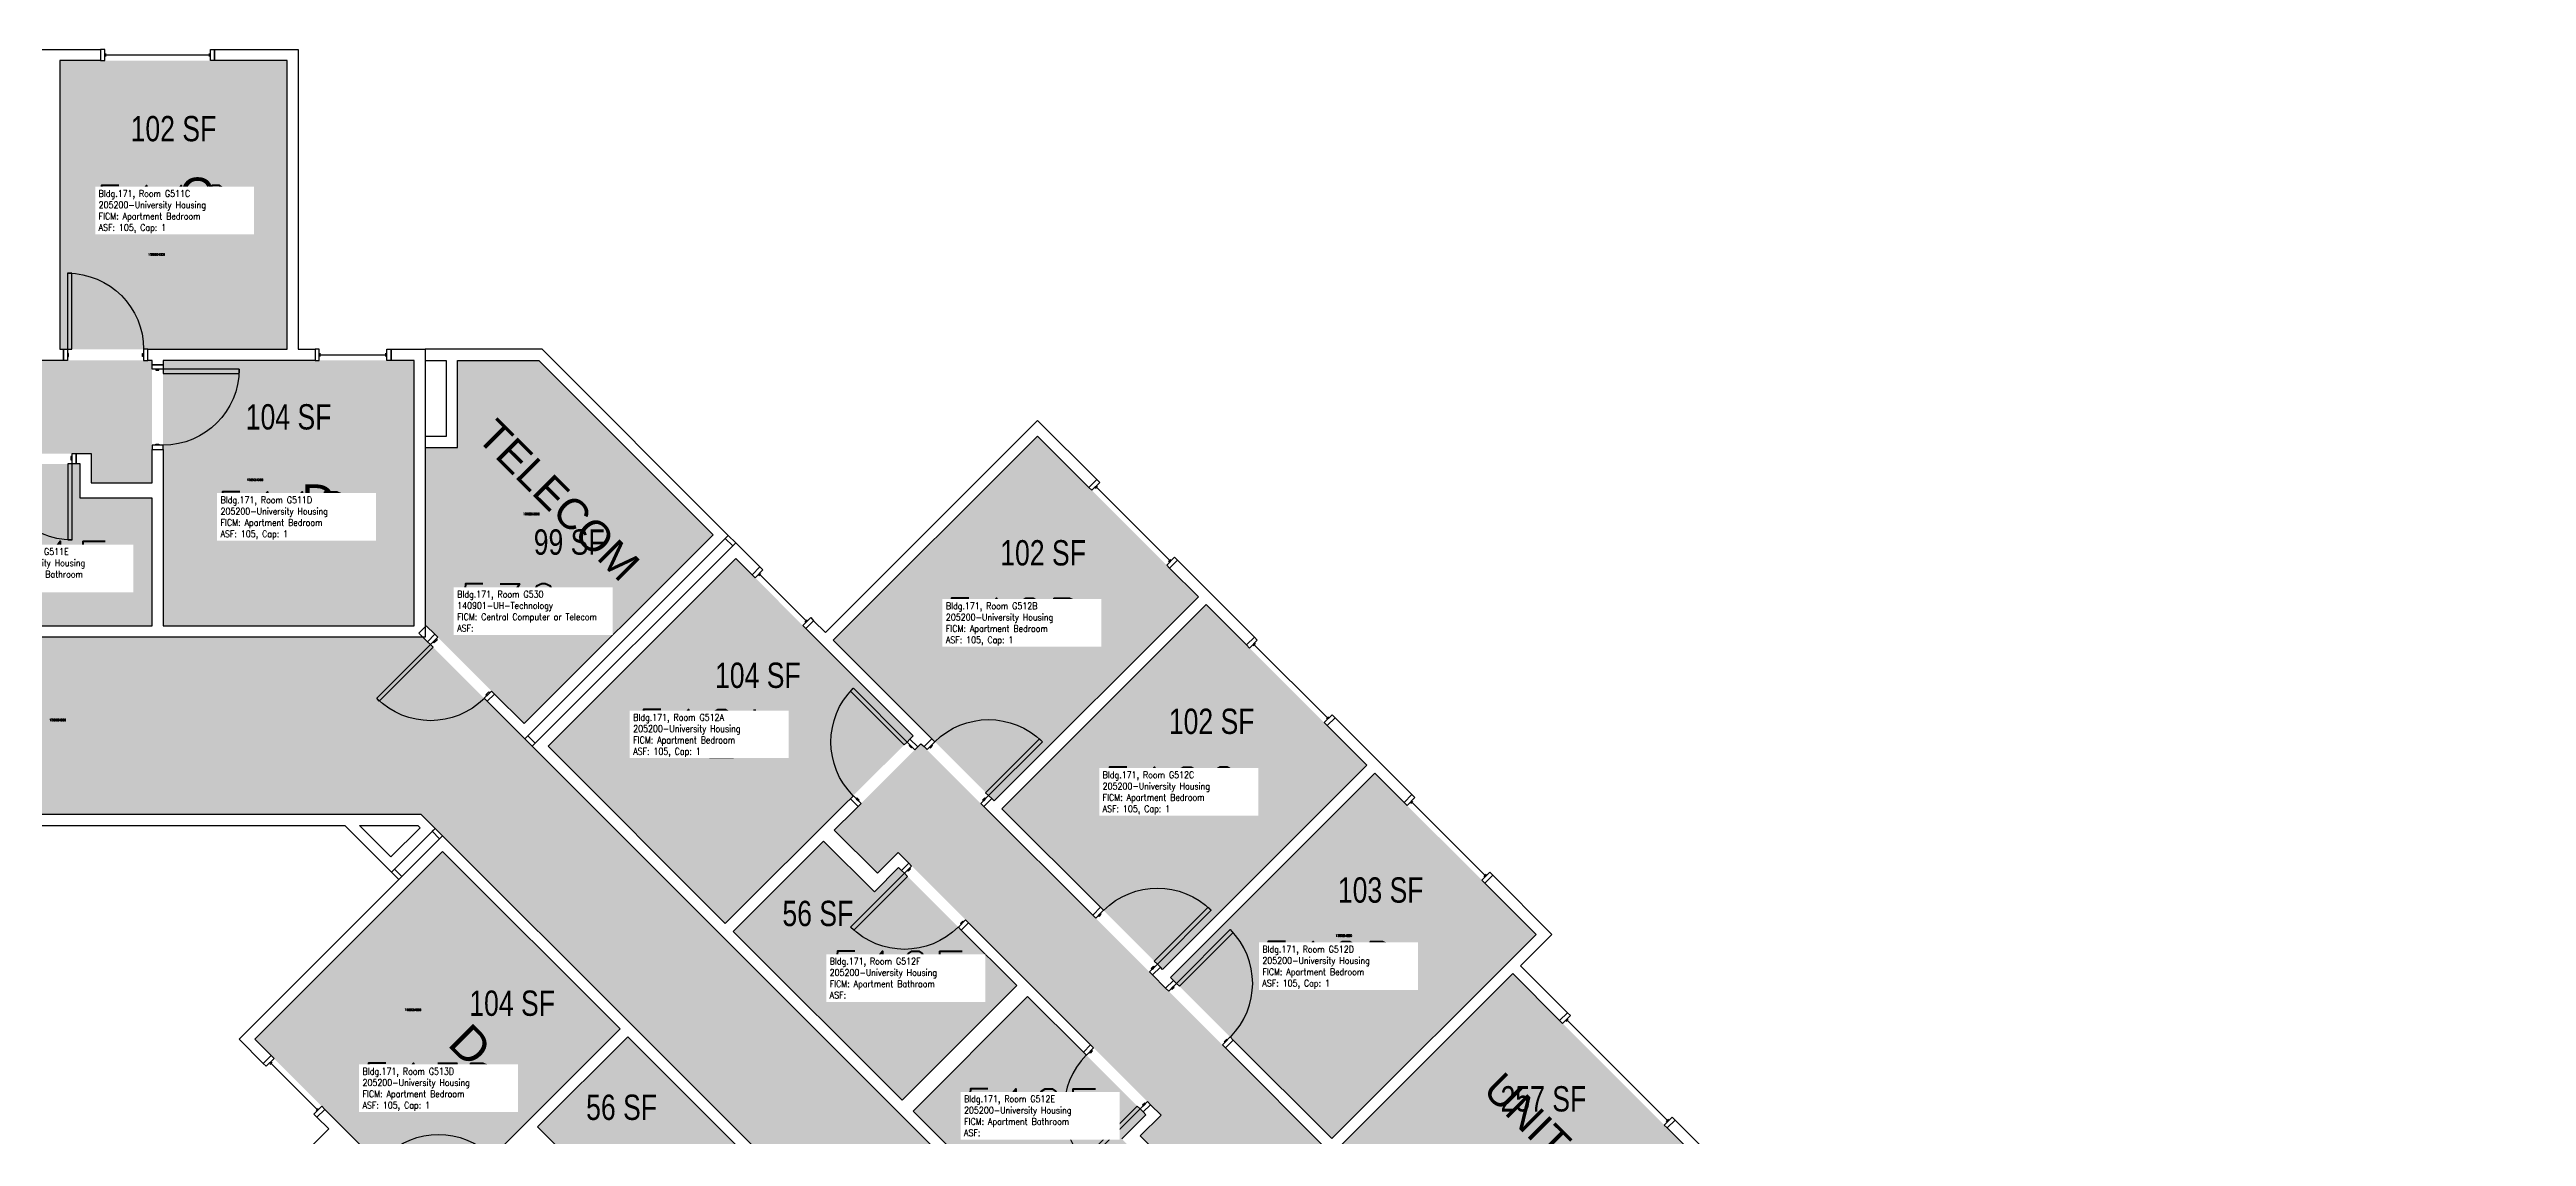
# Model space of a CAD drawing. Header units: inches. Extents: x 1062 to 4030, y -1482 to 1605.
# Drawn here: x 2145 to 3317, y 1091 to 1605 of the extents above; entities that cross this region are included whole.
import ezdxf
from ezdxf.enums import TextEntityAlignment as Align

# ---------------------------------------------------------------- set-up
doc = ezdxf.new("R2010")
doc.units = ezdxf.units.IN
doc.header["$LTSCALE"] = 192
doc.header["$MEASUREMENT"] = 0
for name, color, linetype in [('A-AREA-IDEN', 1, 'Continuous'), ('A-DOOR', 2, 'Continuous'), ('A-GLAZ', 1, 'Continuous'), ('A-IDEN-RNUM', 7, 'Continuous'), ('A-IDEN-SNUM', 4, 'Continuous'), ('A-IDEN-VNUM', 4, 'Continuous'), ('A-ROOM', 1, 'Continuous'), ('A-WALL', 5, 'Continuous'), ('AREA-TEXT', 3, 'Continuous'), ('Rooms-Category-Color', 7, 'Continuous'), ('Rooms-College-Color', 7, 'Continuous'), ('Rooms-Department-Color', 7, 'Continuous'), ('Rooms-Division-Color', 7, 'Continuous'), ('Rooms-Information', 7, 'Continuous')]:
    doc.layers.add(name, color=color, linetype=linetype)
doc.styles.add('AREA', font='arial.ttf', dxfattribs={"width": 0.75, "height": 12})
doc.styles.add('Dimstyle', font='arial.ttf')
doc.styles.add('ROOMSNUMBER', font='txt.shx', dxfattribs={"height": 0.03})
doc.styles.add('ROOMVNUMBER', font='simplex.shx', dxfattribs={"width": 0.85})
doc.styles.get("Standard").update_dxf_attribs({"font": 'arial.ttf'})

msp = doc.modelspace()

# ---------------------------------------------------------------- hatches: boundary and pattern name
h = msp.add_hatch()
h.set_pattern_fill('ANSI31', color=256, angle=-45, style=0)
h.set_pattern_definition([(9e-12, (2791.83476, 1777.64225), (-2e-14, 0.125), [])])
h.paths.add_polyline_path([(2613.3, 1130.3), (2654.8, 1088.8), (2648.3, 1082.3), (2606.8, 1123.8)], flags=9)
at = {"layer": 'Rooms-Category-Color', "true_color": 0x728ef3}
for points in [[(2149.7, 1600.1), (2257.4, 1600.1), (2257.4, 1463.4), (2149.7, 1463.4), (2149.7, 1599.7)], [(1782.9, 1579.1), (1918.4, 1579.1), (1918.4, 1458.1), (2193.4, 1458.1), (2193.4, 1400.1), (2164.6, 1400.1), (2164.6, 1414), (1988.6, 1414), (1988.6, 1400.1), (1959.8, 1400.1), (1959.8, 1414), (1928.1, 1414), (1928.1, 1400.4), (1933.4, 1400.4), (1933.4, 1406.8), (1954.6, 1406.8), (1954.6, 1357.4), (1933.4, 1357.4), (1933.4, 1366.4), (1928.1, 1366.4), (1928.1, 1357.4), (1867, 1357.4), (1867, 1447.9), (1796.9, 1447.9), (1796.9, 1462.5), (1782.9, 1462.5)], [(2317.4, 1332.4), (2317.4, 1458.1), (2198.6, 1458.1), (2198.6, 1332.4)], [(2688.6, 1346.2), (2612.5, 1422.3), (2515.8, 1325.6), (2591.9, 1249.5), (2688.3, 1345.8)], [(2159.3, 1409.1), (2080.2, 1409.1), (2080.2, 1332.4), (2193.4, 1332.4), (2193.4, 1392.9), (2159.4, 1392.9)], [(2380.8, 1275.3), (2469.7, 1364.3), (2553.6, 1280.3), (2464.7, 1191.4)], [(2692.3, 1342.4), (2768.4, 1266.3), (2671.8, 1169.6), (2595.6, 1245.7), (2692, 1342.1)], [(2933.2, 1071.9), (2837.4, 1167.7), (2751.8, 1082.1), (2557.3, 1276.6), (2516.3, 1235.6), (2536.7, 1215.3), (2546.5, 1225.1), (2671, 1100.6), (2661.1, 1090.8), (2681.5, 1070.5), (2691.3, 1080.3), (2713.7, 1057.9), (2704.1, 1048.2), (2700.3, 1051.9), (2704.9, 1056.4), (2689.9, 1071.4), (2655, 1036.5), (2669.9, 1021.5), (2676.3, 1027.9), (2680, 1024.2), (2673.7, 1017.8), (2716.9, 974.6), (2780.9, 1038.6), (2830.5, 989), (2840.8, 999.3), (2850.7, 989.4)], [(2772.1, 1262.6), (2848.5, 1186.3), (2751.8, 1089.6), (2675.4, 1165.9), (2771.8, 1262.3)], [(2330.9, 1225.5), (2242, 1136.6), (2325.9, 1052.6), (2414.9, 1141.5)], [(2546.8, 1217.9), (2602.7, 1161.9), (2548.4, 1107.7), (2468.4, 1187.7), (2511.2, 1230.5), (2535.3, 1206.4)], [(2553.6, 1102.5), (2633.6, 1022.5), (2676.4, 1065.3), (2652.3, 1089.4), (2663.8, 1100.9), (2607.8, 1156.8)], [(2388.4, 1059.5), (2444.3, 1003.6), (2498.6, 1057.8), (2418.6, 1137.8), (2375.8, 1095.1), (2399.8, 1071)]]:
    msp.add_hatch(color=171, dxfattribs=at).paths.add_polyline_path(points)
at = {"layer": 'Rooms-Category-Color', "true_color": 0xe3c5e1}
msp.add_hatch(color=254, dxfattribs=at).paths.add_polyline_path([(2337.9, 1458.1), (2376.4, 1458.1), (2459, 1375.5), (2369.5, 1286.1), (2323.2, 1332.4), (2322.6, 1332.4), (2322.6, 1416.9), (2337.9, 1416.9)])
at = {"layer": 'Rooms-Category-Color', "true_color": 0xadadad}
for points in [[(2373.3, 1275.4), (2369.8, 1278.9), (2351.9, 1296.8), (2321.6, 1327.1), (2031.6, 1327.1), (1782.2, 1327.1), (1782.2, 1323.1), (1778.2, 1323.1), (1778.2, 1324.6), (1738.2, 1324.6), (1738.2, 1319.6), (1732.2, 1319.6), (1732.2, 1243), (1763.7, 1243), (1778.2, 1243.1), (1778.2, 1247.1), (1782.2, 1247.1), (1782.2, 1245.6), (1822.2, 1245.6), (1822.2, 1250.6), (1828.2, 1250.6), (1828.2, 1222.4), (1897.5, 1222.4), (1897.5, 1243.1), (2320.7, 1243.1), (2327.4, 1236.5), (2330.9, 1232.9)], [(2330.9, 1232.9), (2373.3, 1275.4), (2633.6, 1015.1), (2651.2, 1032.8), (2709.5, 974.6), (2691.8, 956.9), (2821.9, 826.8), (2839.6, 844.5), (2897.8, 786.2), (2880.1, 768.6), (3535.9, 112.8), (3553.6, 130.5), (3595.4, 88.6), (3577.7, 71), (3700.5, -51.8), (3658.1, -94.2), (3535.3, 28.5), (3517.6, 10.9), (3475.8, 52.7), (3493.5, 70.3), (2837.7, 726.1), (2820, 708.5), (2761.8, 766.7), (2779.5, 784.4), (2649.3, 914.5), (2631.7, 896.8), (2573.5, 955), (2591.1, 972.7)]]:
    msp.add_hatch(color=253, dxfattribs=at).paths.add_polyline_path(points)
at = {"layer": 'Rooms-College-Color', "true_color": 0xadadad}
for points in [[(2149.7, 1600.1), (2257.4, 1600.1), (2257.4, 1463.4), (2149.7, 1463.4), (2149.7, 1599.7)], [(1782.9, 1579.1), (1918.4, 1579.1), (1918.4, 1458.1), (2193.4, 1458.1), (2193.4, 1400.1), (2164.6, 1400.1), (2164.6, 1414), (1988.6, 1414), (1988.6, 1400.1), (1959.8, 1400.1), (1959.8, 1414), (1928.1, 1414), (1928.1, 1400.4), (1933.4, 1400.4), (1933.4, 1406.8), (1954.6, 1406.8), (1954.6, 1357.4), (1933.4, 1357.4), (1933.4, 1366.4), (1928.1, 1366.4), (1928.1, 1357.4), (1867, 1357.4), (1867, 1447.9), (1796.9, 1447.9), (1796.9, 1462.5), (1782.9, 1462.5)], [(2317.4, 1332.4), (2317.4, 1458.1), (2198.6, 1458.1), (2198.6, 1332.4)], [(2337.9, 1458.1), (2376.4, 1458.1), (2459, 1375.5), (2369.5, 1286.1), (2323.2, 1332.4), (2322.6, 1332.4), (2322.6, 1416.9), (2337.9, 1416.9)], [(2688.6, 1346.2), (2612.5, 1422.3), (2515.8, 1325.6), (2591.9, 1249.5), (2688.3, 1345.8)], [(2159.3, 1409.1), (2080.2, 1409.1), (2080.2, 1332.4), (2193.4, 1332.4), (2193.4, 1392.9), (2159.4, 1392.9)], [(2380.8, 1275.3), (2469.7, 1364.3), (2553.6, 1280.3), (2464.7, 1191.4)], [(2692.3, 1342.4), (2768.4, 1266.3), (2671.8, 1169.6), (2595.6, 1245.7), (2692, 1342.1)], [(2373.3, 1275.4), (2369.8, 1278.9), (2351.9, 1296.8), (2321.6, 1327.1), (2031.6, 1327.1), (1782.2, 1327.1), (1782.2, 1323.1), (1778.2, 1323.1), (1778.2, 1324.6), (1738.2, 1324.6), (1738.2, 1319.6), (1732.2, 1319.6), (1732.2, 1243), (1763.7, 1243), (1778.2, 1243.1), (1778.2, 1247.1), (1782.2, 1247.1), (1782.2, 1245.6), (1822.2, 1245.6), (1822.2, 1250.6), (1828.2, 1250.6), (1828.2, 1222.4), (1897.5, 1222.4), (1897.5, 1243.1), (2320.7, 1243.1), (2327.4, 1236.5), (2330.9, 1232.9)], [(2330.9, 1232.9), (2373.3, 1275.4), (2633.6, 1015.1), (2651.2, 1032.8), (2709.5, 974.6), (2691.8, 956.9), (2821.9, 826.8), (2839.6, 844.5), (2897.8, 786.2), (2880.1, 768.6), (3535.9, 112.8), (3553.6, 130.5), (3595.4, 88.6), (3577.7, 71), (3700.5, -51.8), (3658.1, -94.2), (3535.3, 28.5), (3517.6, 10.9), (3475.8, 52.7), (3493.5, 70.3), (2837.7, 726.1), (2820, 708.5), (2761.8, 766.7), (2779.5, 784.4), (2649.3, 914.5), (2631.7, 896.8), (2573.5, 955), (2591.1, 972.7)], [(2933.2, 1071.9), (2837.4, 1167.7), (2751.8, 1082.1), (2557.3, 1276.6), (2516.3, 1235.6), (2536.7, 1215.3), (2546.5, 1225.1), (2671, 1100.6), (2661.1, 1090.8), (2681.5, 1070.5), (2691.3, 1080.3), (2713.7, 1057.9), (2704.1, 1048.2), (2700.3, 1051.9), (2704.9, 1056.4), (2689.9, 1071.4), (2655, 1036.5), (2669.9, 1021.5), (2676.3, 1027.9), (2680, 1024.2), (2673.7, 1017.8), (2716.9, 974.6), (2780.9, 1038.6), (2830.5, 989), (2840.8, 999.3), (2850.7, 989.4)], [(2772.1, 1262.6), (2848.5, 1186.3), (2751.8, 1089.6), (2675.4, 1165.9), (2771.8, 1262.3)], [(2330.9, 1225.5), (2242, 1136.6), (2325.9, 1052.6), (2414.9, 1141.5)], [(2546.8, 1217.9), (2602.7, 1161.9), (2548.4, 1107.7), (2468.4, 1187.7), (2511.2, 1230.5), (2535.3, 1206.4)], [(2553.6, 1102.5), (2633.6, 1022.5), (2676.4, 1065.3), (2652.3, 1089.4), (2663.8, 1100.9), (2607.8, 1156.8)], [(2388.4, 1059.5), (2444.3, 1003.6), (2498.6, 1057.8), (2418.6, 1137.8), (2375.8, 1095.1), (2399.8, 1071)]]:
    msp.add_hatch(color=253, dxfattribs=at).paths.add_polyline_path(points)
at = {"layer": 'Rooms-Department-Color', "true_color": 0x604aed}
for points in [[(2149.7, 1600.1), (2257.4, 1600.1), (2257.4, 1463.4), (2149.7, 1463.4), (2149.7, 1599.7)], [(1782.9, 1579.1), (1918.4, 1579.1), (1918.4, 1458.1), (2193.4, 1458.1), (2193.4, 1400.1), (2164.6, 1400.1), (2164.6, 1414), (1988.6, 1414), (1988.6, 1400.1), (1959.8, 1400.1), (1959.8, 1414), (1928.1, 1414), (1928.1, 1400.4), (1933.4, 1400.4), (1933.4, 1406.8), (1954.6, 1406.8), (1954.6, 1357.4), (1933.4, 1357.4), (1933.4, 1366.4), (1928.1, 1366.4), (1928.1, 1357.4), (1867, 1357.4), (1867, 1447.9), (1796.9, 1447.9), (1796.9, 1462.5), (1782.9, 1462.5)], [(2317.4, 1332.4), (2317.4, 1458.1), (2198.6, 1458.1), (2198.6, 1332.4)], [(2337.9, 1458.1), (2376.4, 1458.1), (2459, 1375.5), (2369.5, 1286.1), (2323.2, 1332.4), (2322.6, 1332.4), (2322.6, 1416.9), (2337.9, 1416.9)], [(2688.6, 1346.2), (2612.5, 1422.3), (2515.8, 1325.6), (2591.9, 1249.5), (2688.3, 1345.8)], [(2159.3, 1409.1), (2080.2, 1409.1), (2080.2, 1332.4), (2193.4, 1332.4), (2193.4, 1392.9), (2159.4, 1392.9)], [(2380.8, 1275.3), (2469.7, 1364.3), (2553.6, 1280.3), (2464.7, 1191.4)], [(2692.3, 1342.4), (2768.4, 1266.3), (2671.8, 1169.6), (2595.6, 1245.7), (2692, 1342.1)], [(2933.2, 1071.9), (2837.4, 1167.7), (2751.8, 1082.1), (2557.3, 1276.6), (2516.3, 1235.6), (2536.7, 1215.3), (2546.5, 1225.1), (2671, 1100.6), (2661.1, 1090.8), (2681.5, 1070.5), (2691.3, 1080.3), (2713.7, 1057.9), (2704.1, 1048.2), (2700.3, 1051.9), (2704.9, 1056.4), (2689.9, 1071.4), (2655, 1036.5), (2669.9, 1021.5), (2676.3, 1027.9), (2680, 1024.2), (2673.7, 1017.8), (2716.9, 974.6), (2780.9, 1038.6), (2830.5, 989), (2840.8, 999.3), (2850.7, 989.4)], [(2772.1, 1262.6), (2848.5, 1186.3), (2751.8, 1089.6), (2675.4, 1165.9), (2771.8, 1262.3)], [(2330.9, 1225.5), (2242, 1136.6), (2325.9, 1052.6), (2414.9, 1141.5)], [(2546.8, 1217.9), (2602.7, 1161.9), (2548.4, 1107.7), (2468.4, 1187.7), (2511.2, 1230.5), (2535.3, 1206.4)], [(2553.6, 1102.5), (2633.6, 1022.5), (2676.4, 1065.3), (2652.3, 1089.4), (2663.8, 1100.9), (2607.8, 1156.8)], [(2388.4, 1059.5), (2444.3, 1003.6), (2498.6, 1057.8), (2418.6, 1137.8), (2375.8, 1095.1), (2399.8, 1071)]]:
    msp.add_hatch(color=173, dxfattribs=at).paths.add_polyline_path(points)
at = {"layer": 'Rooms-Department-Color', "true_color": 0xacacac}
for points in [[(2373.3, 1275.4), (2369.8, 1278.9), (2351.9, 1296.8), (2321.6, 1327.1), (2031.6, 1327.1), (1782.2, 1327.1), (1782.2, 1323.1), (1778.2, 1323.1), (1778.2, 1324.6), (1738.2, 1324.6), (1738.2, 1319.6), (1732.2, 1319.6), (1732.2, 1243), (1763.7, 1243), (1778.2, 1243.1), (1778.2, 1247.1), (1782.2, 1247.1), (1782.2, 1245.6), (1822.2, 1245.6), (1822.2, 1250.6), (1828.2, 1250.6), (1828.2, 1222.4), (1897.5, 1222.4), (1897.5, 1243.1), (2320.7, 1243.1), (2327.4, 1236.5), (2330.9, 1232.9)], [(2330.9, 1232.9), (2373.3, 1275.4), (2633.6, 1015.1), (2651.2, 1032.8), (2709.5, 974.6), (2691.8, 956.9), (2821.9, 826.8), (2839.6, 844.5), (2897.8, 786.2), (2880.1, 768.6), (3535.9, 112.8), (3553.6, 130.5), (3595.4, 88.6), (3577.7, 71), (3700.5, -51.8), (3658.1, -94.2), (3535.3, 28.5), (3517.6, 10.9), (3475.8, 52.7), (3493.5, 70.3), (2837.7, 726.1), (2820, 708.5), (2761.8, 766.7), (2779.5, 784.4), (2649.3, 914.5), (2631.7, 896.8), (2573.5, 955), (2591.1, 972.7)]]:
    msp.add_hatch(color=253, dxfattribs=at).paths.add_polyline_path(points)
at = {"layer": 'Rooms-Division-Color', "true_color": 0x604aed}
for points in [[(2149.7, 1600.1), (2257.4, 1600.1), (2257.4, 1463.4), (2149.7, 1463.4), (2149.7, 1599.7)], [(1782.9, 1579.1), (1918.4, 1579.1), (1918.4, 1458.1), (2193.4, 1458.1), (2193.4, 1400.1), (2164.6, 1400.1), (2164.6, 1414), (1988.6, 1414), (1988.6, 1400.1), (1959.8, 1400.1), (1959.8, 1414), (1928.1, 1414), (1928.1, 1400.4), (1933.4, 1400.4), (1933.4, 1406.8), (1954.6, 1406.8), (1954.6, 1357.4), (1933.4, 1357.4), (1933.4, 1366.4), (1928.1, 1366.4), (1928.1, 1357.4), (1867, 1357.4), (1867, 1447.9), (1796.9, 1447.9), (1796.9, 1462.5), (1782.9, 1462.5)], [(2317.4, 1332.4), (2317.4, 1458.1), (2198.6, 1458.1), (2198.6, 1332.4)], [(2337.9, 1458.1), (2376.4, 1458.1), (2459, 1375.5), (2369.5, 1286.1), (2323.2, 1332.4), (2322.6, 1332.4), (2322.6, 1416.9), (2337.9, 1416.9)], [(2688.6, 1346.2), (2612.5, 1422.3), (2515.8, 1325.6), (2591.9, 1249.5), (2688.3, 1345.8)], [(2159.3, 1409.1), (2080.2, 1409.1), (2080.2, 1332.4), (2193.4, 1332.4), (2193.4, 1392.9), (2159.4, 1392.9)], [(2380.8, 1275.3), (2469.7, 1364.3), (2553.6, 1280.3), (2464.7, 1191.4)], [(2692.3, 1342.4), (2768.4, 1266.3), (2671.8, 1169.6), (2595.6, 1245.7), (2692, 1342.1)], [(2933.2, 1071.9), (2837.4, 1167.7), (2751.8, 1082.1), (2557.3, 1276.6), (2516.3, 1235.6), (2536.7, 1215.3), (2546.5, 1225.1), (2671, 1100.6), (2661.1, 1090.8), (2681.5, 1070.5), (2691.3, 1080.3), (2713.7, 1057.9), (2704.1, 1048.2), (2700.3, 1051.9), (2704.9, 1056.4), (2689.9, 1071.4), (2655, 1036.5), (2669.9, 1021.5), (2676.3, 1027.9), (2680, 1024.2), (2673.7, 1017.8), (2716.9, 974.6), (2780.9, 1038.6), (2830.5, 989), (2840.8, 999.3), (2850.7, 989.4)], [(2772.1, 1262.6), (2848.5, 1186.3), (2751.8, 1089.6), (2675.4, 1165.9), (2771.8, 1262.3)], [(2330.9, 1225.5), (2242, 1136.6), (2325.9, 1052.6), (2414.9, 1141.5)], [(2546.8, 1217.9), (2602.7, 1161.9), (2548.4, 1107.7), (2468.4, 1187.7), (2511.2, 1230.5), (2535.3, 1206.4)], [(2553.6, 1102.5), (2633.6, 1022.5), (2676.4, 1065.3), (2652.3, 1089.4), (2663.8, 1100.9), (2607.8, 1156.8)], [(2388.4, 1059.5), (2444.3, 1003.6), (2498.6, 1057.8), (2418.6, 1137.8), (2375.8, 1095.1), (2399.8, 1071)]]:
    msp.add_hatch(color=173, dxfattribs=at).paths.add_polyline_path(points)
at = {"layer": 'Rooms-Division-Color', "true_color": 0xadadad}
for points in [[(2373.3, 1275.4), (2369.8, 1278.9), (2351.9, 1296.8), (2321.6, 1327.1), (2031.6, 1327.1), (1782.2, 1327.1), (1782.2, 1323.1), (1778.2, 1323.1), (1778.2, 1324.6), (1738.2, 1324.6), (1738.2, 1319.6), (1732.2, 1319.6), (1732.2, 1243), (1763.7, 1243), (1778.2, 1243.1), (1778.2, 1247.1), (1782.2, 1247.1), (1782.2, 1245.6), (1822.2, 1245.6), (1822.2, 1250.6), (1828.2, 1250.6), (1828.2, 1222.4), (1897.5, 1222.4), (1897.5, 1243.1), (2320.7, 1243.1), (2327.4, 1236.5), (2330.9, 1232.9)], [(2330.9, 1232.9), (2373.3, 1275.4), (2633.6, 1015.1), (2651.2, 1032.8), (2709.5, 974.6), (2691.8, 956.9), (2821.9, 826.8), (2839.6, 844.5), (2897.8, 786.2), (2880.1, 768.6), (3535.9, 112.8), (3553.6, 130.5), (3595.4, 88.6), (3577.7, 71), (3700.5, -51.8), (3658.1, -94.2), (3535.3, 28.5), (3517.6, 10.9), (3475.8, 52.7), (3493.5, 70.3), (2837.7, 726.1), (2820, 708.5), (2761.8, 766.7), (2779.5, 784.4), (2649.3, 914.5), (2631.7, 896.8), (2573.5, 955), (2591.1, 972.7)]]:
    msp.add_hatch(color=253, dxfattribs=at).paths.add_polyline_path(points)

# ---------------------------------------------------------------- linework, layer by layer
at = {"layer": 'A-DOOR'}
for p, q in [((2466.1, 1375.2), (2464.7, 1373.8)), ((2464.7, 1373.8), (2468.3, 1370.3)), ((2469.7, 1371.7), (2466.1, 1375.2)), ((2466.1, 1375.2), (2466.1, 1375.2)), ((2468.3, 1370.3), (2469.7, 1371.7)), ((2327.2, 1328.4), (2323.7, 1324.9)), ((2323.7, 1324.9), (2325.2, 1323.5)), ((2325.2, 1323.5), (2328.6, 1327)), ((2326.4, 1324.8), (2327.8, 1326.2)), ((2326.8, 1324.3), (2326.4, 1324.8)), ((2328.3, 1325.7), (2326.8, 1324.3)), ((2328.6, 1327), (2327.2, 1328.4)), ((2327.8, 1326.2), (2328.3, 1325.7)), ((2299.7, 1298.1), (2325.2, 1323.5)), ((2326.4, 1322.3), (2300.9, 1296.8)), ((2325.2, 1323.5), (2326.4, 1322.3)), ((2350.6, 1298.1), (2354.1, 1301.5)), ((2354.1, 1301.5), (2355.5, 1300.1)), ((2300.9, 1296.8), (2299.7, 1298.1)), ((2352, 1296.7), (2350.6, 1298.1)), ((2352.8, 1301.2), (2351.4, 1299.8)), ((2351.4, 1299.8), (2351.9, 1299.3)), ((2351.9, 1299.3), (2353.3, 1300.7)), ((2355.5, 1300.1), (2352, 1296.7)), ((2353.3, 1300.7), (2352.8, 1301.2)), ((2371.2, 1280.3), (2369.8, 1278.9)), ((2369.8, 1278.9), (2373.3, 1275.4)), ((2374.7, 1276.8), (2371.2, 1280.3)), ((2371.2, 1280.3), (2371.2, 1280.3)), ((2373.3, 1275.4), (2374.7, 1276.8)), ((2327.4, 1236.5), (2325.9, 1235.1)), ((2325.9, 1235.1), (2329.5, 1231.5)), ((2330.9, 1232.9), (2327.4, 1236.5)), ((2327.4, 1236.5), (2327.4, 1236.5)), ((2329.5, 1231.5), (2330.9, 1232.9)), ((2308.1, 1217.2), (2306.7, 1215.8)), ((2306.7, 1215.8), (2310.2, 1212.3)), ((2311.6, 1213.7), (2308.1, 1217.2)), ((2308.1, 1217.2), (2308.1, 1217.2)), ((2310.2, 1212.3), (2311.6, 1213.7))]:
    msp.add_line(p, q, dxfattribs=at)
for points in [[(2153.4, 1463.4), (2155.4, 1463.4), (2155.4, 1499.4), (2153.4, 1499.4)], [(2153.4, 1458.1), (2151.4, 1458.1), (2151.4, 1463.4), (2153.4, 1463.4)], [(2153.4, 1459.9), (2153.9, 1459.9), (2153.9, 1461.4), (2153.4, 1461.4)], [(2189.4, 1459.9), (2188.9, 1459.9), (2188.9, 1461.4), (2189.4, 1461.4)], [(2189.4, 1458.1), (2191.4, 1458.1), (2191.4, 1463.4), (2189.4, 1463.4)], [(2193.4, 1454), (2193.4, 1456), (2198.6, 1456), (2198.6, 1454)], [(2195.1, 1454), (2195.1, 1453.5), (2196.6, 1453.5), (2196.6, 1454)], [(2198.6, 1454), (2198.6, 1452), (2234.6, 1452), (2234.6, 1454)], [(2155.5, 1409.1), (2153.5, 1409.1), (2153.5, 1373.1), (2155.5, 1373.1)], [(2155.5, 1412.6), (2155, 1412.6), (2155, 1411.1), (2155.5, 1411.1)], [(2155.5, 1414), (2157.5, 1414), (2157.5, 1409.1), (2155.5, 1409.1)], [(2193.4, 1418), (2193.4, 1416), (2198.6, 1416), (2198.6, 1418)], [(2195.1, 1418), (2195.1, 1418.5), (2196.6, 1418.5), (2196.6, 1418)], [(2550.7, 1277.4), (2549.3, 1276), (2523.9, 1301.4), (2525.3, 1302.9)], [(2554.4, 1273.7), (2555.8, 1275.1), (2552.1, 1278.8), (2550.7, 1277.4)], [(2560.2, 1273.8), (2558.8, 1275.2), (2562.5, 1278.9), (2563.9, 1277.5)], [(2589.3, 1252), (2587.9, 1253.4), (2613.4, 1278.9), (2614.8, 1277.5)], [(2553.2, 1274.9), (2552.8, 1274.6), (2551.8, 1275.6), (2552.1, 1276)], [(2561.4, 1275), (2561.8, 1274.7), (2562.8, 1275.7), (2562.5, 1276.1)], [(2529, 1248.2), (2527.6, 1246.8), (2523.9, 1250.5), (2525.3, 1251.9)], [(2527.7, 1249.5), (2528.1, 1249.8), (2527, 1250.9), (2526.7, 1250.5)], [(2585.6, 1248.3), (2587, 1246.9), (2590.8, 1250.6), (2589.3, 1252)], [(2586.9, 1249.6), (2586.5, 1249.9), (2587.6, 1251), (2587.9, 1250.6)], [(2552.9, 1218.6), (2551.5, 1220), (2548.1, 1216.6), (2549.5, 1215.2)], [(2549.5, 1215.2), (2550.9, 1213.7), (2525.5, 1188.3), (2524, 1189.7)], [(2552, 1217.6), (2552.3, 1217.3), (2551.3, 1216.2), (2550.9, 1216.6)], [(2640, 1194), (2638.6, 1195.4), (2642.3, 1199.1), (2643.7, 1197.7)], [(2641.2, 1195.2), (2641.6, 1194.8), (2642.6, 1195.9), (2642.3, 1196.3)], [(2669.2, 1172.2), (2667.7, 1173.6), (2693.2, 1199.1), (2694.6, 1197.7)], [(2578.4, 1193.2), (2579.8, 1191.7), (2576.4, 1188.3), (2575, 1189.7)], [(2577.4, 1192.2), (2577.1, 1192.5), (2576, 1191.5), (2576.4, 1191.1)], [(2678.3, 1163.1), (2679.7, 1161.7), (2705.1, 1187.2), (2703.7, 1188.6)], [(2665.4, 1168.5), (2666.9, 1167.1), (2670.6, 1170.8), (2669.2, 1172.2)], [(2666.7, 1169.7), (2666.3, 1170.1), (2667.4, 1171.2), (2667.7, 1170.8)], [(2674.6, 1159.4), (2673.1, 1160.8), (2676.9, 1164.5), (2678.3, 1163.1)], [(2675.8, 1160.6), (2676.1, 1160.3), (2677.2, 1161.3), (2676.9, 1161.7)], [(2700, 1133.9), (2701.4, 1132.5), (2705.1, 1136.2), (2703.7, 1137.7)], [(2639, 1132.5), (2637.6, 1133.9), (2634.2, 1130.5), (2635.6, 1129.1)], [(2638.1, 1131.5), (2638.4, 1131.2), (2637.4, 1130.1), (2637, 1130.5)], [(2701.2, 1135.2), (2700.9, 1135.5), (2702, 1136.6), (2702.3, 1136.2)], [(2661, 1103.6), (2659.6, 1105), (2634.2, 1079.6), (2635.6, 1078.2)], [(2664.5, 1107.1), (2665.9, 1105.6), (2662.5, 1102.2), (2661, 1103.6)], [(2663.5, 1106.1), (2663.2, 1106.4), (2662.1, 1105.4), (2662.5, 1105)]]:
    msp.add_lwpolyline(points, close=True, dxfattribs=at)
at = {"layer": 'A-DOOR', "extrusion": (0, 0, -1)}
for centre, start, end in [((-2153.4, 1463.4), 90, 180), ((-2198.6, 1454), 180, 270), ((-2155.5, 1409.1), 270, 0), ((-2550.7, 1277.4), 315, 45), ((-2325.2, 1323.5), 225, 315), ((-2589.3, 1252), 45, 135), ((-2669.2, 1172.2), 45, 135), ((-2549.5, 1215.2), 225, 315), ((-2328.9, 1055.5), 45, 135)]:
    msp.add_arc(centre, 36, start, end, dxfattribs=at)
at = {"layer": 'A-DOOR'}
for centre, start, end in [((2678.3, 1163.1), 315, 45), ((2661, 1103.6), 135, 225)]:
    msp.add_arc(centre, 36, start, end, dxfattribs=at)
at = {"layer": 'A-GLAZ'}
for p, q in [((2171.5, 1602), (2171.5, 1603.5)), ((2171.5, 1602.8), (2220.5, 1602.8)), ((2220.5, 1602), (2220.5, 1603.5)), ((2273, 1460), (2273, 1461.5)), ((2273, 1460.8), (2304, 1460.8)), ((2304, 1460), (2304, 1461.5)), ((2639.9, 1397.5), (2640.9, 1398.6)), ((2675.1, 1363.4), (2640.4, 1398.1)), ((2674.5, 1362.9), (2675.6, 1363.9)), ((2480.5, 1356.1), (2481.5, 1357.2)), ((2502.9, 1334.8), (2481, 1356.7)), ((2502.4, 1334.2), (2503.4, 1335.3)), ((2714.5, 1322.9), (2715.6, 1324)), ((2749.7, 1288.8), (2715, 1323.4)), ((2749.2, 1288.3), (2750.2, 1289.3)), ((2789.1, 1248.3), (2790.1, 1249.4)), ((2824.3, 1214.2), (2789.6, 1248.9)), ((2823.7, 1213.7), (2824.8, 1214.8)), ((2862.6, 1145.1), (2863.7, 1146.1)), ((2910.6, 1098.2), (2863.2, 1145.6)), ((2250.1, 1125.8), (2249.1, 1124.7)), ((2271.5, 1103.4), (2249.6, 1125.3)), ((2272, 1103.9), (2271, 1102.8)), ((2910, 1097.7), (2911.1, 1098.8))]:
    msp.add_line(p, q, dxfattribs=at)
for points in [[(2171, 1605.4), (2169, 1605.4), (2169, 1600.1), (2171, 1600.1)], [(2221, 1605.4), (2223, 1605.4), (2223, 1600.1), (2221, 1600.1)], [(2272.5, 1463.4), (2270.5, 1463.4), (2270.5, 1458.1), (2272.5, 1458.1)], [(2304.5, 1463.4), (2306.5, 1463.4), (2306.5, 1458.1), (2304.5, 1458.1)], [(2641.9, 1400.3), (2640.5, 1401.7), (2636.8, 1398), (2638.2, 1396.6)], [(2482.5, 1358.9), (2481.1, 1360.3), (2477.4, 1356.6), (2478.8, 1355.2)], [(2677.3, 1364.9), (2678.7, 1363.5), (2675, 1359.8), (2673.6, 1361.2)], [(2505.1, 1336.3), (2506.5, 1334.8), (2502.8, 1331.1), (2501.4, 1332.5)], [(2716.5, 1325.7), (2715.1, 1327.1), (2711.4, 1323.4), (2712.8, 1321.9)], [(2751.9, 1290.3), (2753.3, 1288.9), (2749.6, 1285.2), (2748.2, 1286.6)], [(2791.1, 1251.1), (2789.7, 1252.5), (2786, 1248.8), (2787.4, 1247.4)], [(2826.5, 1215.7), (2827.9, 1214.3), (2824.2, 1210.6), (2822.8, 1212)], [(2864.7, 1147.8), (2863.3, 1149.2), (2859.6, 1145.5), (2861, 1144.1)], [(2247.4, 1123.8), (2246, 1125.2), (2249.7, 1128.9), (2251.1, 1127.5)], [(2270, 1101.1), (2271.4, 1099.7), (2275.1, 1103.4), (2273.7, 1104.9)], [(2912.8, 1099.7), (2914.2, 1098.3), (2910.5, 1094.6), (2909.1, 1096)]]:
    msp.add_lwpolyline(points, close=True, dxfattribs=at)
at = {"layer": 'A-WALL'}
for p, q in [((2117.5, 1605.4), (2169, 1605.4)), ((2149.7, 1600.1), (2149.7, 1463.4)), ((2169, 1600.1), (2149.7, 1600.1)), ((2169, 1605.4), (2169, 1600.1)), ((2223, 1605.4), (2262.6, 1605.4)), ((2223, 1600.1), (2223, 1605.4)), ((2257.4, 1600.1), (2223, 1600.1)), ((2257.4, 1463.4), (2257.4, 1600.1)), ((2262.6, 1605.4), (2262.6, 1463.4)), ((2151.4, 1458.1), (2078.5, 1458.1)), ((2149.7, 1463.4), (2151.4, 1463.4)), ((2151.4, 1463.4), (2151.4, 1458.1)), ((2191.4, 1463.4), (2257.4, 1463.4)), ((2191.4, 1458.1), (2191.4, 1463.4)), ((2193.4, 1458.1), (2191.4, 1458.1)), ((2193.4, 1456), (2193.4, 1458.1)), ((2198.6, 1456), (2193.4, 1456)), ((2262, 1458.1), (2198.6, 1458.1)), ((2198.6, 1458.1), (2198.6, 1456)), ((2270.5, 1458.1), (2262, 1458.1)), ((2262.6, 1463.4), (2270.5, 1463.4)), ((2270.5, 1463.4), (2270.5, 1458.1)), ((2306.5, 1463.4), (2322.6, 1463.4)), ((2306.5, 1458.1), (2306.5, 1463.4)), ((2317.4, 1458.1), (2306.5, 1458.1)), ((2317.4, 1332.4), (2317.4, 1458.1)), ((2378, 1463.4), (2322.6, 1463.4)), ((2322.6, 1463.4), (2322.6, 1458.1)), ((2322.6, 1463.4), (2322.6, 1327.1)), ((2322.6, 1458.1), (2332.6, 1458.1)), ((2332.6, 1458.1), (2332.6, 1422.1)), ((2337.9, 1458.1), (2376.4, 1458.1)), ((2337.9, 1416.9), (2337.9, 1458.1)), ((2376.4, 1458.1), (2459, 1375.5)), ((2466.1, 1375.2), (2378, 1463.4)), ((2332.6, 1422.1), (2322.6, 1422.1)), ((2322.6, 1422.1), (2322.6, 1416.9)), ((2612.5, 1429.7), (2512.1, 1329.3)), ((2515.8, 1325.6), (2612.5, 1422.3)), ((2640.5, 1401.7), (2612.5, 1429.7)), ((2612.5, 1422.3), (2636.8, 1398)), ((2157.5, 1414), (2164.6, 1414)), ((2157.5, 1409.1), (2157.5, 1414)), ((2159.4, 1409.1), (2157.5, 1409.1)), ((2159.4, 1392.9), (2159.4, 1409.1)), ((2164.6, 1414), (2164.6, 1400.1)), ((2193.4, 1413.4), (2193.4, 1416)), ((2193.4, 1416), (2198.6, 1416)), ((2193.4, 1400.1), (2193.4, 1413.4)), ((2198.6, 1416), (2198.6, 1413.4)), ((2198.6, 1413.4), (2198.6, 1332.4)), ((2322.6, 1416.9), (2337.9, 1416.9)), ((2164.6, 1400.1), (2193.4, 1400.1)), ((2636.8, 1398), (2640.5, 1401.7)), ((2193.4, 1392.9), (2159.4, 1392.9)), ((2193.4, 1332.4), (2193.4, 1392.9)), ((2459, 1375.5), (2369.5, 1286.1)), ((2369.8, 1278.9), (2466.1, 1375.2)), ((2469.7, 1371.7), (2373.3, 1275.4)), ((2481.1, 1360.3), (2469.7, 1371.7)), ((2380.8, 1275.4), (2469.7, 1364.3)), ((2469.7, 1364.3), (2477.4, 1356.6)), ((2477.4, 1356.6), (2481.1, 1360.3)), ((2678.7, 1363.5), (2675, 1359.8)), ((2715.1, 1327.1), (2678.7, 1363.5)), ((2675, 1359.8), (2688.6, 1346.2)), ((2688.6, 1346.2), (2591.9, 1249.5)), ((2595.6, 1245.8), (2692.3, 1342.5)), ((2692.3, 1342.5), (2711.4, 1323.4)), ((2194, 1327.1), (1954.6, 1327.1)), ((2080.2, 1332.4), (2193.4, 1332.4)), ((2322.6, 1327.1), (2194, 1327.1)), ((2198.6, 1332.4), (2317.4, 1332.4)), ((2323.1, 1332.4), (2319.7, 1329)), ((2319.7, 1329), (2323.7, 1324.9)), ((2327.2, 1328.4), (2323.1, 1332.4)), ((2323.7, 1324.9), (2327.2, 1328.4)), ((2506.5, 1334.8), (2502.8, 1331.1)), ((2502.8, 1331.1), (2508.8, 1325.1)), ((2512.1, 1329.3), (2506.5, 1334.8)), ((2508.8, 1325.1), (2553.6, 1280.3)), ((2562.5, 1278.9), (2515.8, 1325.6)), ((2711.4, 1323.4), (2715.1, 1327.1)), ((2355.5, 1300.1), (2352, 1296.7)), ((2352, 1296.7), (2369.8, 1278.9)), ((2369.5, 1286.1), (2355.5, 1300.1)), ((2553.6, 1280.3), (2552.1, 1278.8)), ((2552.1, 1278.8), (2555.8, 1275.1)), ((2558.8, 1275.2), (2562.5, 1278.9)), ((2753.3, 1288.9), (2749.6, 1285.2)), ((2749.6, 1285.2), (2768.4, 1266.4)), ((2789.7, 1252.5), (2753.3, 1288.9)), ((2373.3, 1275.4), (2464.3, 1184.4)), ((2464.7, 1191.4), (2380.8, 1275.4)), ((2555.8, 1275.1), (2557.3, 1276.6)), ((2557.3, 1276.6), (2558.8, 1275.2)), ((2768.4, 1266.4), (2671.7, 1169.7)), ((2675.4, 1165.9), (2772.1, 1262.6)), ((2772.1, 1262.6), (2786, 1248.8)), ((2320.7, 1243.1), (2071.6, 1243.1)), ((2327.4, 1236.5), (2320.7, 1243.1)), ((2522, 1248.7), (2464.7, 1191.4)), ((2516.3, 1235.6), (2525.7, 1245)), ((2523.9, 1250.5), (2522, 1248.7)), ((2527.6, 1246.8), (2523.9, 1250.5)), ((2525.7, 1245), (2527.6, 1246.8)), ((2590.8, 1250.6), (2587, 1246.9)), ((2587, 1246.9), (2638.6, 1195.4)), ((2591.9, 1249.5), (2590.8, 1250.6)), ((2642.3, 1199.1), (2595.6, 1245.8)), ((2786, 1248.8), (2789.7, 1252.5)), ((2071.6, 1237.9), (2284.6, 1237.9)), ((2234.6, 1136.6), (2330.9, 1232.9)), ((2284.6, 1237.9), (2306.7, 1215.8)), ((2306.4, 1223), (2291.5, 1237.9)), ((2291.5, 1237.9), (2319.1, 1237.9)), ((2320.2, 1236.7), (2306.4, 1223)), ((2306.7, 1215.8), (2327.4, 1236.5)), ((2319.1, 1237.9), (2320.2, 1236.7)), ((2330.9, 1232.9), (2421.9, 1142)), ((2536.7, 1215.3), (2516.3, 1235.6)), ((2330.9, 1225.5), (2242, 1136.6)), ((2414.9, 1141.5), (2330.9, 1225.5)), ((2468.4, 1187.7), (2511.2, 1230.5)), ((2511.2, 1230.5), (2535.3, 1206.4)), ((2546.5, 1225.1), (2536.7, 1215.3)), ((2551.5, 1220), (2546.5, 1225.1)), ((2548.1, 1216.6), (2551.5, 1220)), ((2535.3, 1206.4), (2546.7, 1217.9)), ((2546.7, 1217.9), (2548.1, 1216.6)), ((2827.9, 1214.3), (2824.2, 1210.6)), ((2824.2, 1210.6), (2848.5, 1186.3)), ((2855.9, 1186.3), (2827.9, 1214.3)), ((2638.6, 1195.4), (2642.3, 1199.1)), ((2464.3, 1184.4), (2633.6, 1015.1)), ((2548.4, 1107.7), (2468.4, 1187.7)), ((2579.8, 1191.7), (2576.4, 1188.3)), ((2576.4, 1188.3), (2602.7, 1162)), ((2637.6, 1133.9), (2579.8, 1191.7)), ((2848.5, 1186.3), (2751.8, 1089.6)), ((2841.1, 1171.4), (2855.9, 1186.3)), ((2602.7, 1162), (2548.4, 1107.7)), ((2670.6, 1170.8), (2666.9, 1167.1)), ((2666.9, 1167.1), (2673.1, 1160.8)), ((2671.7, 1169.7), (2670.6, 1170.8)), ((2673.1, 1160.8), (2676.9, 1164.5)), ((2676.9, 1164.5), (2675.4, 1165.9)), ((2751.8, 1082.1), (2837.4, 1167.7)), ((2837.4, 1167.7), (2859.6, 1145.5)), ((2863.3, 1149.2), (2841.1, 1171.4)), ((2553.6, 1102.6), (2607.8, 1156.8)), ((2607.8, 1156.8), (2634.2, 1130.5)), ((2859.6, 1145.5), (2863.3, 1149.2)), ((2357.6, 1084.3), (2414.9, 1141.5)), ((2418.6, 1137.8), (2375.8, 1095.1)), ((2498.6, 1057.8), (2418.6, 1137.8)), ((2421.9, 1142), (2591.1, 972.7)), ((2246, 1125.2), (2234.6, 1136.6)), ((2242, 1136.6), (2249.7, 1128.9)), ((2249.7, 1128.9), (2246, 1125.2)), ((2634.2, 1130.5), (2637.6, 1133.9)), ((2705.1, 1136.2), (2701.4, 1132.5)), ((2701.4, 1132.5), (2751.8, 1082.1)), ((2751.8, 1089.6), (2705.1, 1136.2)), ((2271.4, 1099.7), (2275.1, 1103.4)), ((2275.1, 1103.4), (2281.1, 1097.4)), ((2633.6, 1022.6), (2553.6, 1102.6)), ((2665.9, 1105.6), (2662.5, 1102.2)), ((2662.5, 1102.2), (2663.8, 1100.9)), ((2671, 1100.6), (2665.9, 1105.6)), ((2176.6, 993.8), (2277, 1094.2)), ((2277, 1094.2), (2271.4, 1099.7)), ((2281.1, 1097.4), (2325.9, 1052.6)), ((2375.8, 1095.1), (2399.8, 1071)), ((2663.8, 1100.9), (2652.3, 1089.4)), ((2661.1, 1090.8), (2671, 1100.6)), ((2681.5, 1070.5), (2661.1, 1090.8)), ((2914.2, 1098.3), (2910.5, 1094.6)), ((2910.5, 1094.6), (2933.2, 1071.9)), ((2940.6, 1071.9), (2914.2, 1098.3))]:
    msp.add_line(p, q, dxfattribs=at)

# ---------------------------------------------------------------- texts
at = {"layer": 'A-AREA-IDEN'}
for s, p in [('TELECOM', (2380.8, 1386.9)), ('UNIT B2', (2849.9, 1084.6))]:
    msp.add_text(s, height=14.4, rotation=315, dxfattribs=at).set_placement(p, align=Align.CENTER)
at = {"layer": 'A-IDEN-RNUM', "style": 'ROOMSNUMBER', "width": 0.85}
for s, p in [('0511-C0', (2195.5, 1508.3)), ('0511-D0', (2242.1, 1401.6)), ('0530-00', (2372.9, 1385.4)), ('0512-B0', (2593, 1343.3)), ('0519-C0', (2148.7, 1287.8)), ('0512-A0', (2459.1, 1284.8)), ('0512-C0', (2672.7, 1263.6)), ('0512-D0', (2757.4, 1185.7)), ('0512-F0', (2538.3, 1174.8)), ('0513-D0', (2316.9, 1150.6)), ('0512-E0', (2604.5, 1109))]:
    msp.add_text(s, height=1, dxfattribs=at).set_placement(p, align=Align.MIDDLE_CENTER)
at = {"layer": 'A-IDEN-SNUM', "style": 'ROOMSNUMBER', "width": 0.85}
for s, p in [('1710G511C0', (2195.5, 1508.3)), ('1710G511D0', (2242.1, 1401.6)), ('1710G53000', (2372.9, 1385.4)), ('1710G512B0', (2593, 1343.3)), ('1710G519C0', (2148.7, 1287.8)), ('1710G512A0', (2459.1, 1284.8)), ('1710G512C0', (2672.7, 1263.6)), ('1710G512D0', (2757.4, 1185.7)), ('1710G512F0', (2538.3, 1174.8)), ('1710G513D0', (2316.9, 1150.6)), ('1710G512E0', (2604.5, 1109))]:
    msp.add_text(s, height=1, dxfattribs=at).set_placement(p, align=Align.MIDDLE_CENTER)
at = {"layer": 'A-IDEN-VNUM', "style": 'ROOMVNUMBER', "width": 0.85}
for s, p in [('511C', (2198.6, 1529.7)), ('511D', (2255.8, 1384.6)), ('511E', (2140.5, 1361.2)), ('530', (2362.3, 1341)), ('512B', (2600.9, 1334.3)), ('512A', (2453.9, 1281.5)), ('512C', (2675.6, 1254.3)), ('512F', (2545.6, 1167.1)), ('512D', (2750.7, 1171.7)), ('513D', (2324.9, 1114)), ('512E', (2609.1, 1101.9))]:
    msp.add_text(s, height=22.5, dxfattribs=at).set_placement(p, align=Align.MIDDLE_CENTER)
at = {"layer": 'A-ROOM', "char_height": 16, "width": 1, "attachment_point": 1, "style": 'Dimstyle'}
for s, insert in [('{\\C1;C}', (2206.3, 1544.7)), ('{\\C1;D}', (2264.1, 1399.4))]:
    msp.add_mtext(s, dxfattribs=dict(at, insert=insert))
at = {"layer": 'A-ROOM', "char_height": 16, "width": 1, "attachment_point": 1, "rotation": 314.9967, "style": 'Dimstyle'}
for s, insert in [('{\\C1;B}', (2620, 1343.2)), ('{\\C1;A}', (2471.8, 1291.6)), ('{\\C1;C}', (2694.5, 1263.8)), ('{\\C1;D}', (2769.8, 1180.6)), ('{\\C1;D}', (2344, 1145.2))]:
    msp.add_mtext(s, dxfattribs=dict(at, insert=insert))
at = {"layer": 'AREA-TEXT', "style": 'AREA', "width": 0.75}
for s, p in [('102 SF', (2203.5, 1567.9)), ('104 SF', (2258, 1431.4)), ('99 SF', (2390.8, 1372.1)), ('102 SF', (2615.1, 1367)), ('104 SF', (2480.1, 1309)), ('102 SF', (2694.9, 1287.2)), ('103 SF', (2774.9, 1207.3)), ('56 SF', (2508.5, 1196.2)), ('104 SF', (2363.8, 1153.7)), ('257 SF', (2851.9, 1108.4)), ('56 SF', (2415.6, 1104.4))]:
    msp.add_text(s, height=12, dxfattribs=at).set_placement(p, align=Align.MIDDLE_CENTER)

# ---------------------------------------------------------------- next in the draw order: texts
at = {"layer": 'Rooms-Information', "char_height": 3.214, "width": 72, "attachment_point": 7, "style": 'ROOMVNUMBER', "bg_fill": 3, "box_fill_scale": 1.5, "bg_fill_color": 256, "bg_fill_true_color": 13158600, "bg_fill_transparency": 0}
for s, insert in [('Bldg.171, Room G511C^M^J205200-University Housing^M^JFICM: Apartment Bedroom^M^JASF: 105, Cap: 1', (2168.1, 1518.4)), ('Bldg.171, Room G511D^M^J205200-University Housing^M^JFICM: Apartment Bedroom^M^JASF: 105, Cap: 1', (2225.8, 1373.3)), ('Bldg.171, Room G511E^M^J205200-University Housing^M^JFICM: Apartment Bathroom^M^JASF: ', (2110.9, 1349.9)), ('Bldg.171, Room G530^M^J140901-UH-Technology^M^JFICM: Central Computer or Telecom^M^JASF: ', (2337.8, 1329.7)), ('Bldg.171, Room G512B^M^J205200-University Housing^M^JFICM: Apartment Bedroom^M^JASF: 105, Cap: 1', (2569.1, 1323.1)), ('Bldg.171, Room G512A^M^J205200-University Housing^M^JFICM: Apartment Bedroom^M^JASF: 105, Cap: 1', (2421.1, 1270.3)), ('Bldg.171, Room G512C^M^J205200-University Housing^M^JFICM: Apartment Bedroom^M^JASF: 105, Cap: 1', (2643.3, 1243.1)), ('Bldg.171, Room G512F^M^J205200-University Housing^M^JFICM: Apartment Bathroom^M^JASF: ', (2514.1, 1155.9)), ('Bldg.171, Room G512D^M^J205200-University Housing^M^JFICM: Apartment Bedroom^M^JASF: 105, Cap: 1', (2718.9, 1160.5)), ('Bldg.171, Room G513D^M^J205200-University Housing^M^JFICM: Apartment Bedroom^M^JASF: 105, Cap: 1', (2293, 1102.7)), ('Bldg.171, Room G512E^M^J205200-University Housing^M^JFICM: Apartment Bathroom^M^JASF: ', (2577.7, 1090.7))]:
    msp.add_mtext(s, dxfattribs=dict(at, insert=insert))

doc.saveas('drawing.dxf')
